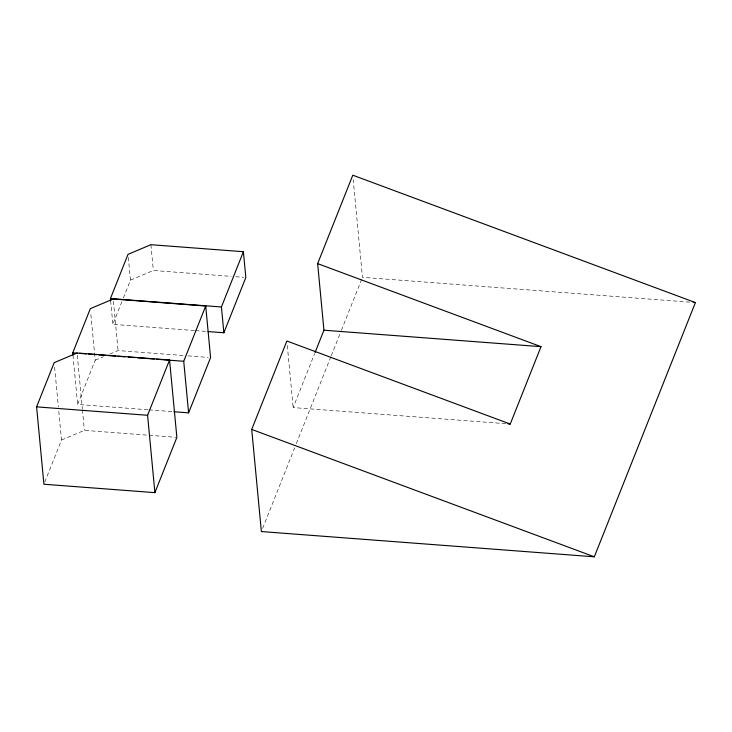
<?xml version="1.0" encoding="UTF-8"?>
<svg xmlns="http://www.w3.org/2000/svg" width="732" height="732" viewBox="0 0 732 732"><rect width="100%" height="100%" fill="white"/><g stroke="black" fill="none" stroke-linecap="round" stroke-linejoin="round"><path stroke-width="0.55" stroke-dasharray="3.66 2.75" d="M44.753 482.132L61.497 440.014L58.478 408.163M147.846 409.764L77.629 404.439L95.206 360.226L90.649 312.006M194.419 330.535L112.874 324.349L122.921 299.086M123.342 298.034L130.461 280.136L128.228 256.593M505.693 423.7L293.166 407.587L314.659 353.529M262.632 528.376L294.639 447.874M296.332 443.638L330.864 356.768M331.285 355.715L340.975 331.349M341.396 330.288L361.608 279.441M130.461 280.136L153.354 270.483L231.175 276.385M95.206 360.226L103.532 356.713M109.773 354.087L118.099 350.573L183.512 355.532M61.497 440.014L84.381 430.37L175.744 437.297M689.7 302.142L362.45 277.327L353.227 179.733M235.686 276.733L243.582 277.327M195.545 330.617L206.872 331.477M188.023 355.88L208.327 357.417M148.971 409.847L172.752 411.659M287.301 345.513L293.166 407.587M150.911 244.698L153.354 270.483M113.433 301.236L118.099 350.573M110.651 300.806L112.874 324.349M77.29 355.276L82.341 408.749M82.451 409.883L84.381 430.37M72.962 355.102L77.629 404.439M54.607 367.199L58.377 407.019"/><path stroke-width="1.1" d="M36.6 406.864L54.177 362.651L77.07 352.998L169.559 360.007L176.87 437.379L154.9 492.645L43.911 484.236L36.6 406.864L147.58 415.282L169.559 360.007M72.962 355.102L72.752 352.861L90.329 308.648L113.222 298.995L205.71 306.013L210.587 357.591L188.609 412.857L173.887 411.741M110.651 300.806L110.441 298.565L128.018 254.352L150.911 244.698L243.399 251.707L245.833 277.501L223.864 332.767L208.007 331.569M188.609 412.857L183.732 361.279L205.71 306.013M223.864 332.767L221.421 306.983L243.399 251.707M251.717 429.428L286.871 341.002L510.241 424.048L541.003 346.666L317.642 263.621L352.797 175.195L695.4 302.572L594.32 556.805L261.37 531.56L251.717 429.428L594.32 556.805M315.08 352.467L323.937 330.205L317.642 263.621M693.122 302.398L695.4 302.572M110.441 298.565L221.421 306.983M323.937 330.205L541.003 346.666M72.752 352.861L77.281 353.208M79.55 353.373L86.339 353.895M88.609 354.059L96.532 354.663M98.802 354.837L105.591 355.349M107.86 355.523L115.784 356.127M118.053 356.292L124.843 356.813M128.246 357.07L135.036 357.582M137.305 357.756L154.287 359.046M156.556 359.22L183.732 361.279M507.962 423.874L510.241 424.048M147.58 415.282L154.9 492.645"/></g></svg>
